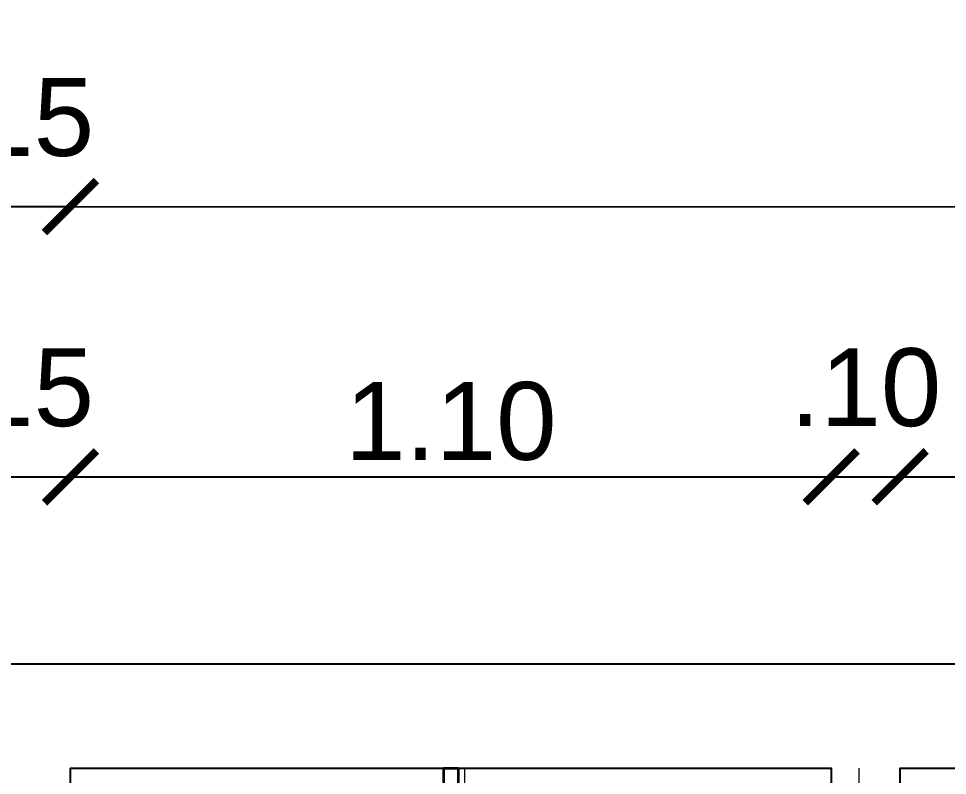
# Model space of a CAD drawing. Extents: x 3377 to 3790, y 1673 to 1846.
# Drawn here: x 3559.214 to 3560.557, y 1691.534 to 1692.627 of the extents above; entities that cross this region are included whole.
import ezdxf

# ---------------------------------------------------------------- set-up
doc = ezdxf.new("R2010")
doc.units = 0
doc.header["$LTSCALE"] = 2
doc.header["$PDMODE"] = 32
doc.layers.add('. hachura', color=8, linetype='Continuous', lineweight=0)
for name, color, linetype in [('A-PARED', 4, 'Continuous'), ('ARQ-COTAS', 250, 'Continuous'), ('Layer 1', 7, 'Continuous')]:
    doc.layers.add(name, color=color, linetype=linetype)
doc.styles.add('ROMANS', font='arial.ttf')
doc.dimstyles.new('1-75', dxfattribs={"dimscale": 0.75, "dimtxt": 0.15, "dimasz": 0.1, "dimexe": 0.05, "dimexo": 0.1, "dimgap": 0.03, "dimtad": 1, "dimzin": 5, "dimdsep": 46, "dimtxsty": 'ROMANS', "dimblk": 'ARCHTICK', "dimcen": 0, "dimse1": 1, "dimse2": 1, "dimclrd": 1, "dimclre": 256, "dimclrt": 2, "dimadec": 0, "dimazin": 0, "dimtfac": 1, "dimtofl": 0, "dimtmove": 2, "dimatfit": 3, "dimldrblk": 'ARCHTICK', "dimfxl": 0.04, "dimtolj": 1, "dimtzin": 1, "dimarcsym": 0})

# ---------------------------------------------------------------- blocks, each defined once
blk = doc.blocks.new('A$C65ee73db')
at = {"layer": 'Layer 1', "color": 8, "lineweight": 35}
for points in [[(0.0548, 0), (0.0548, 0.021)], [(0.0757, 0), (0.0757, 0.021)], [(0.0551, 0), (0.0548, 0)], [(0.0548, 0), (0.0548, 0)], [(0.0557, 0), (0.0551, 0)], [(0.0564, 0), (0.0557, 0)], [(0.0573, 0), (0.0564, 0)], [(0.0583, 0), (0.0573, 0)], [(0.0595, 0), (0.0583, 0)], [(0.0609, 0), (0.0595, 0)], [(0.0623, 0), (0.0609, 0)], [(0.0638, 0), (0.0623, 0)], [(0.0653, 0), (0.0638, 0)], [(0.0667, 0), (0.0653, 0)], [(0.0682, 0), (0.0667, 0)], [(0.0696, 0), (0.0682, 0)], [(0.071, 0), (0.0696, 0)], [(0.0722, 0), (0.071, 0)], [(0.0732, 0), (0.0722, 0)], [(0.074, 0), (0.0732, 0)], [(0.0748, 0), (0.074, 0)], [(0.0753, 0), (0.0748, 0)], [(0.0757, 0), (0.0753, 0)], [(0.0757, 0), (0.0757, 0)]]:
    blk.add_lwpolyline(points, dxfattribs=at)
blk = doc.blocks.new('_ARCHTICK')
at = {"color": 0, "linetype": 'ByBlock', "const_width": 0.15}
blk.add_lwpolyline([(-0.5, -0.5), (0.5, 0.5)], dxfattribs=at)
blk = doc.blocks.new('*D150')
at = {"layer": 'ARQ-COTAS', "color": 1, "lineweight": -2, "transparency": 16777216}
blk.add_line((3559.1394, 1691.9652), (3559.2894, 1691.9652), dxfattribs=at)
at = {"layer": 'Defpoints', "color": 0, "transparency": 16777216}
for p in [(3559.2894, 1691.9652), (3559.1394, 1691.5444), (3559.2894, 1691.5444)]:
    blk.add_point(p, dxfattribs=at)
at = {"layer": 'ARQ-COTAS', "color": 1, "lineweight": -2, "transparency": 16777216, "xscale": 0.07500000000000001, "yscale": 0.07500000000000001, "zscale": 0.07500000000000001}
for p, rotation in [((3559.1394, 1691.9652), 179.9999998989998), ((3559.2894, 1691.9652), 359.9999998989998)]:
    blk.add_blockref('_ARCHTICK', p, dxfattribs=dict(at, rotation=rotation))
at = {"layer": 'ARQ-COTAS', "color": 2, "transparency": 16777216, "insert": (3559.2144, 1692.0939), "char_height": 0.1125, "attachment_point": 5, "rotation": 360, "style": 'ROMANS'}
blk.add_mtext('\\A1;.15', dxfattribs=at)
blk = doc.blocks.new('*D151')
at = {"layer": 'ARQ-COTAS', "color": 1, "lineweight": -2, "transparency": 16777216}
blk.add_line((3559.2894, 1691.9652), (3560.3894, 1691.9652), dxfattribs=at)
at = {"layer": 'Defpoints', "color": 0, "transparency": 16777216}
for p in [(3560.3894, 1691.9652), (3559.2894, 1691.5444), (3560.3894, 1691.5445)]:
    blk.add_point(p, dxfattribs=at)
at = {"layer": 'ARQ-COTAS', "color": 1, "lineweight": -2, "transparency": 16777216, "xscale": 0.07500000000000001, "yscale": 0.07500000000000001, "zscale": 0.07500000000000001}
for p, rotation in [((3559.2894, 1691.9652), 179.9999998989998), ((3560.3894, 1691.9652), 359.9999998989998)]:
    blk.add_blockref('_ARCHTICK', p, dxfattribs=dict(at, rotation=rotation))
at = {"layer": 'ARQ-COTAS', "color": 2, "transparency": 16777216, "insert": (3559.8394, 1692.0452), "char_height": 0.1125, "attachment_point": 5, "rotation": 360, "style": 'ROMANS'}
blk.add_mtext('\\A1;1.10', dxfattribs=at)
blk = doc.blocks.new('*D152')
at = {"layer": 'ARQ-COTAS', "color": 1, "lineweight": -2, "transparency": 16777216}
blk.add_line((3560.3894, 1691.9652), (3560.4892, 1691.9652), dxfattribs=at)
at = {"layer": 'Defpoints', "color": 0, "transparency": 16777216}
for p in [(3560.4892, 1691.9652), (3560.3894, 1691.5445), (3560.4892, 1691.5445)]:
    blk.add_point(p, dxfattribs=at)
at = {"layer": 'ARQ-COTAS', "color": 1, "lineweight": -2, "transparency": 16777216, "xscale": 0.07500000000000001, "yscale": 0.07500000000000001, "zscale": 0.07500000000000001}
for p, rotation in [((3560.3894, 1691.9652), 179.9999998989998), ((3560.4892, 1691.9652), 359.9999998989998)]:
    blk.add_blockref('_ARCHTICK', p, dxfattribs=dict(at, rotation=rotation))
at = {"layer": 'ARQ-COTAS', "color": 2, "transparency": 16777216, "insert": (3560.4393, 1692.0939), "char_height": 0.1125, "attachment_point": 5, "rotation": 360, "style": 'ROMANS'}
blk.add_mtext('\\A1;.10', dxfattribs=at)
blk = doc.blocks.new('*D153')
at = {"layer": 'ARQ-COTAS', "color": 1, "lineweight": -2, "transparency": 16777216}
blk.add_line((3560.4892, 1691.9652), (3561.5894, 1691.9652), dxfattribs=at)
at = {"layer": 'Defpoints', "color": 0, "transparency": 16777216}
for p in [(3561.5894, 1691.9652), (3560.4892, 1691.5445), (3561.5894, 1691.5446)]:
    blk.add_point(p, dxfattribs=at)
at = {"layer": 'ARQ-COTAS', "color": 1, "lineweight": -2, "transparency": 16777216, "xscale": 0.07500000000000001, "yscale": 0.07500000000000001, "zscale": 0.07500000000000001}
for p, rotation in [((3560.4892, 1691.9652), 179.9999998989998), ((3561.5894, 1691.9652), 359.9999998989998)]:
    blk.add_blockref('_ARCHTICK', p, dxfattribs=dict(at, rotation=rotation))
at = {"layer": 'ARQ-COTAS', "color": 2, "transparency": 16777216, "insert": (3561.0393, 1692.0452), "char_height": 0.1125, "attachment_point": 5, "rotation": 360, "style": 'ROMANS'}
blk.add_mtext('\\A1;1.10', dxfattribs=at)
blk = doc.blocks.new('*D164')
at = {"layer": 'ARQ-COTAS', "color": 1, "lineweight": -2, "transparency": 16777216}
blk.add_line((3559.1395, 1692.3556), (3559.2895, 1692.3555), dxfattribs=at)
at = {"layer": 'Defpoints', "color": 0, "transparency": 16777216}
for p in [(3559.2895, 1692.3555), (3559.1394, 1691.5444), (3559.2894, 1691.5444)]:
    blk.add_point(p, dxfattribs=at)
at = {"layer": 'ARQ-COTAS', "color": 1, "lineweight": -2, "transparency": 16777216, "xscale": 0.07500000000000001, "yscale": 0.07500000000000001, "zscale": 0.07500000000000001}
for p, rotation in [((3559.1395, 1692.3556), 179.9912234117278), ((3559.2895, 1692.3555), 359.9912234117277)]:
    blk.add_blockref('_ARCHTICK', p, dxfattribs=dict(at, rotation=rotation))
at = {"layer": 'ARQ-COTAS', "color": 2, "transparency": 16777216, "insert": (3559.2145, 1692.4842), "char_height": 0.1125, "attachment_point": 5, "rotation": 359.9912, "style": 'ROMANS'}
blk.add_mtext('\\A1;.15', dxfattribs=at)
blk = doc.blocks.new('*D165')
at = {"layer": 'ARQ-COTAS', "color": 1, "lineweight": -2, "transparency": 16777216}
blk.add_line((3559.2895, 1692.3555), (3562.7895, 1692.355), dxfattribs=at)
at = {"layer": 'Defpoints', "color": 0, "transparency": 16777216}
for p in [(3562.7895, 1692.355), (3559.2894, 1691.5444), (3562.7894, 1691.5448)]:
    blk.add_point(p, dxfattribs=at)
at = {"layer": 'ARQ-COTAS', "color": 1, "lineweight": -2, "transparency": 16777216, "xscale": 0.07500000000000001, "yscale": 0.07500000000000001, "zscale": 0.07500000000000001}
for p, rotation in [((3559.2895, 1692.3555), 179.9912234117278), ((3562.7895, 1692.355), 359.9912234117277)]:
    blk.add_blockref('_ARCHTICK', p, dxfattribs=dict(at, rotation=rotation))
at = {"layer": 'ARQ-COTAS', "color": 2, "transparency": 16777216, "insert": (3561.0395, 1692.4353), "char_height": 0.1125, "attachment_point": 5, "rotation": 359.9912, "style": 'ROMANS'}
blk.add_mtext('\\A1;3.50', dxfattribs=at)
blk = doc.blocks.new('*D167')
at = {"layer": 'ARQ-COTAS', "color": 1, "lineweight": -2, "transparency": 16777216}
blk.add_line((3562.9394, 1692.6818), (3553.5394, 1692.6818), dxfattribs=at)
at = {"layer": 'Defpoints', "color": 0, "transparency": 16777216}
for p in [(3553.5394, 1692.6818), (3553.5394, 1691.6945), (3562.9394, 1691.6946)]:
    blk.add_point(p, dxfattribs=at)
at = {"layer": 'ARQ-COTAS', "color": 1, "lineweight": -2, "transparency": 16777216, "xscale": 0.07500000000000001, "yscale": 0.07500000000000001, "zscale": 0.07500000000000001, "rotation": 180}
blk.add_blockref('_ARCHTICK', (3553.5394, 1692.6818), dxfattribs=at)
at = {"layer": 'ARQ-COTAS', "color": 1, "lineweight": -2, "transparency": 16777216, "xscale": 0.07500000000000001, "yscale": 0.07500000000000001, "zscale": 0.07500000000000001}
blk.add_blockref('_ARCHTICK', (3562.9394, 1692.6818), dxfattribs=at)
at = {"layer": 'ARQ-COTAS', "color": 2, "transparency": 16777216, "insert": (3558.2394, 1692.7617), "char_height": 0.1125, "attachment_point": 5, "style": 'ROMANS'}
blk.add_mtext('\\A1;9.40', dxfattribs=at)

msp = doc.modelspace()

# ---------------------------------------------------------------- hatches: boundary and pattern name
at = {"layer": '. hachura', "ltscale": 10}
h = msp.add_hatch(dxfattribs=at)
h.set_pattern_fill('_USER', color=256, scale=0.57, angle=-90, style=0, double=1, pattern_type=0)
h.set_pattern_definition([(270, (3559.2894, 1688.3945), (0.57, -9e-17), []), (0, (3559.2894, 1688.3945), (0, 0.57), [])])
h.paths.add_polyline_path([(3559.2894, 1691.5444), (3562.7894, 1691.5444), (3562.7894, 1688.3945), (3559.2894, 1688.3945)])

# ---------------------------------------------------------------- linework, layer by layer
at = {"layer": 'A-PARED'}
for points in [[(3561.7689, 1689.8943), (3561.7689, 1690.0445), (3561.6894, 1690.0445), (3561.6894, 1691.5446), (3562.7894, 1691.5448), (3562.7894, 1690.0445), (3562.5689, 1690.0445), (3562.5689, 1689.8948), (3562.7894, 1689.8949), (3562.7894, 1688.3945), (3560.2565, 1688.3945), (3560.2565, 1688.2445), (3562.9394, 1688.2445), (3562.9394, 1691.6946), (3554.5694, 1691.6945)], [(3559.0323, 1688.2445), (3559.3965, 1688.2445), (3559.3965, 1688.3945), (3559.2894, 1688.3945), (3559.2894, 1689.8945), (3559.3653, 1689.8945), (3559.3653, 1690.0445), (3559.2894, 1690.0445), (3559.2894, 1691.5444), (3560.3894, 1691.5445), (3560.3894, 1690.0445), (3560.1653, 1690.0445), (3560.1653, 1689.8945), (3560.5689, 1689.8941), (3560.5689, 1690.0445), (3560.4894, 1690.0445), (3560.4892, 1691.5445), (3561.5894, 1691.5446), (3561.5894, 1690.0445), (3561.3689, 1690.0445), (3561.3689, 1689.8946), (3561.7689, 1689.8947)]]:
    msp.add_lwpolyline(points, dxfattribs=at)

# ---------------------------------------------------------------- block references
at = {"layer": 'A-PARED', "rotation": 180}
msp.add_blockref('A$C65ee73db', (3559.9047, 1691.5444), dxfattribs=at)

# ---------------------------------------------------------------- dimensions: what is measured, and where the dimension line sits
at = {"layer": 'ARQ-COTAS'}
dim = msp.add_linear_dim(base=(3553.5394, 1692.6818), p1=(3562.9394, 1691.6946), p2=(3553.5394, 1691.6945), dimstyle='1-75', dxfattribs=at)
dim.commit()
dim.dimension.update_dxf_attribs({"geometry": '*D167', "text_midpoint": (3558.2394, 1692.7617)})
for base, p1, p2, angle, picture, middle in [((3559.2895, 1692.3555), (3559.1394, 1691.5444), (3559.2894, 1691.5444), 179.9912, '*D164', (3559.2145, 1692.4842)), ((3562.7895, 1692.355), (3559.2894, 1691.5444), (3562.7894, 1691.5448), 179.9912, '*D165', (3561.0395, 1692.4353)), ((3559.2894, 1691.9652), (3559.1394, 1691.5444), (3559.2894, 1691.5444), 180, '*D150', (3559.2144, 1692.0939)), ((3560.4892, 1691.9652), (3560.3894, 1691.5445), (3560.4892, 1691.5445), 180, '*D152', (3560.4393, 1692.0939)), ((3560.3894, 1691.9652), (3559.2894, 1691.5444), (3560.3894, 1691.5445), 180, '*D151', (3559.8394, 1692.0452)), ((3561.5894, 1691.9652), (3560.4892, 1691.5445), (3561.5894, 1691.5446), 180, '*D153', (3561.0393, 1692.0452))]:
    dim = msp.add_linear_dim(base=base, p1=p1, p2=p2, angle=angle, dimstyle='1-75', dxfattribs=at)
    dim.commit()
    dim.dimension.update_dxf_attribs({"geometry": picture, "text_midpoint": middle})

doc.saveas('drawing.dxf')
